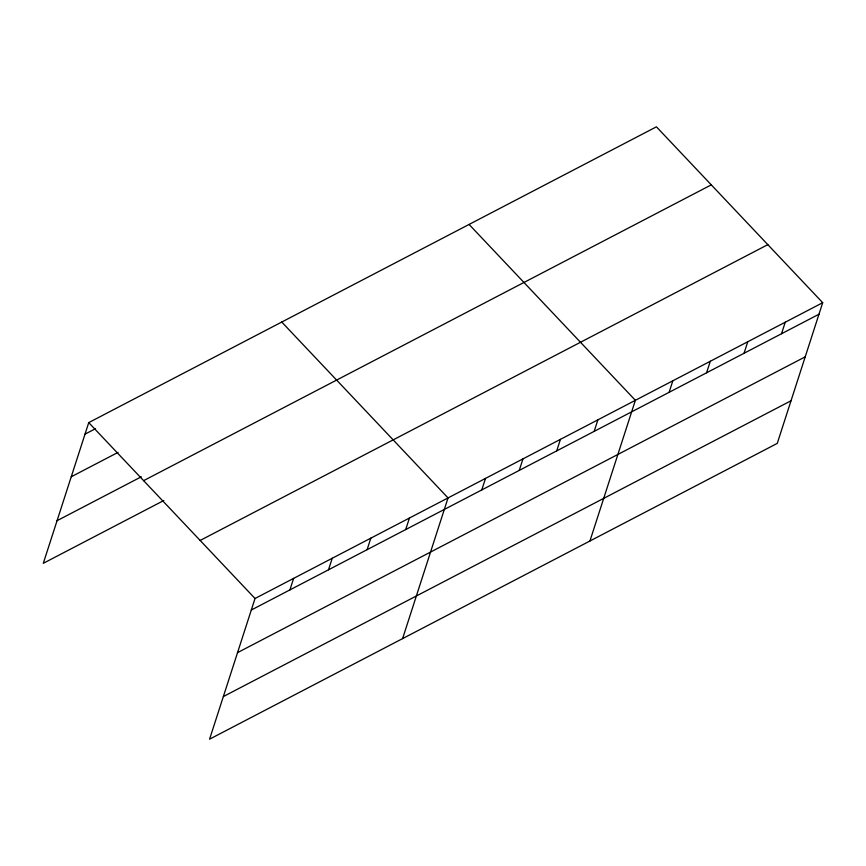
<?xml version="1.0" encoding="UTF-8"?>
<svg xmlns="http://www.w3.org/2000/svg" width="866" height="866" viewBox="0 0 866 866"><rect width="100%" height="100%" fill="white"/><g stroke="black" fill="none" stroke-linecap="round" stroke-linejoin="round"><path stroke-width="1.3" d="M822.7 302.699L255.026 598.493L209.583 739.174L777.257 443.392L822.7 302.699L656.417 126.826L88.743 422.608L43.3 563.301L163.782 500.526M289.904 589.898L293.628 578.369M328.506 569.785L332.23 558.256M367.108 549.672L370.832 538.143M405.71 529.559L409.434 518.03M402.593 638.61L448.036 497.918L281.753 322.044M481.777 489.929L485.501 478.4M519.243 470.4L522.967 458.872M556.708 450.883L560.432 439.354M594.173 431.355L597.897 419.826M589.93 541.001L635.373 400.309L469.08 224.435M669.115 392.32L672.839 380.791M706.58 372.791L710.304 361.263M744.046 353.274L747.769 341.745M781.511 333.746L785.235 322.217M85.02 434.137L95.541 428.659M71.25 476.765L118.036 452.388M57.069 520.683L141.288 476.798M143.615 480.652L711.289 184.859M200.154 540.449L767.828 244.656M251.302 610.021L818.976 314.228M237.533 652.639L805.207 356.846M223.352 696.556L791.026 400.763M88.743 422.608L255.026 598.493"/></g></svg>
